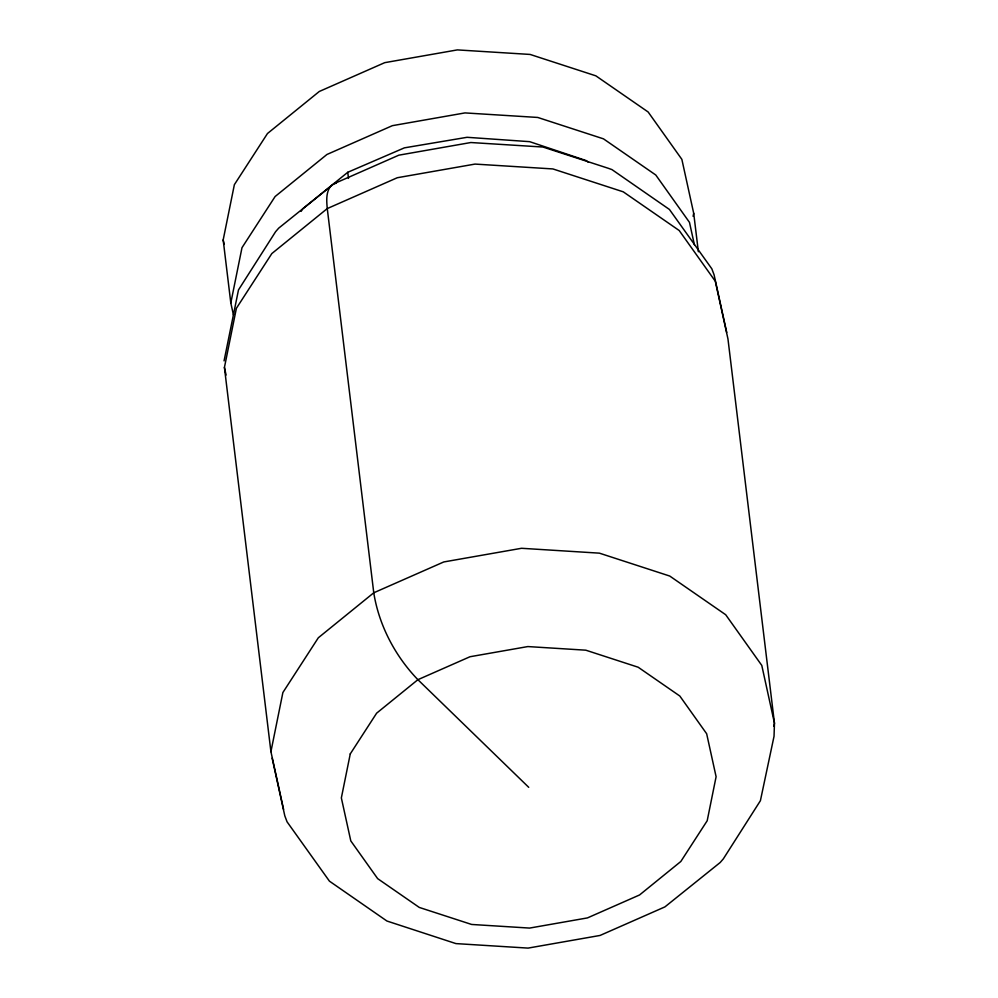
<?xml version="1.0" encoding="UTF-8"?>
<svg xmlns="http://www.w3.org/2000/svg" width="998" height="998" viewBox="0 0 998 998"><rect width="100%" height="100%" fill="white"/><g stroke="black" fill="none" stroke-linecap="round" stroke-linejoin="round"><path stroke-width="1.5" d="M224.063 360.877L238.485 289.919L275.56 231.748L278.692 228.143L333.968 183.732L398.826 155.177L470.831 142.527L542.937 147.03L608.094 168.225L611.949 169.598L669.446 209.468L711.824 268.799L714.081 274.799L726.731 332.446M233.445 314.944L230.812 302.955L223.178 239.932L234.368 184.667L267.476 133.52L319.285 91.479L384.717 62.662L457.371 49.9L530.125 54.441L595.856 75.836L648.139 111.988L681.859 159.356L693.71 213.323L698.363 251.746M230.812 302.955L241.99 247.691L275.111 196.531L326.92 154.49L392.351 125.673L464.993 112.911L537.747 117.452L603.478 138.847L655.773 174.999L689.481 222.379L694.421 244.859M283.594 809.415L270.92 751.669L224.425 367.451L236.389 308.307L271.83 253.567L327.269 208.57L397.291 177.731L475.036 164.084L552.904 168.936L623.251 191.828L679.201 230.513L715.292 281.224L727.966 338.971L774.46 723.176L774.036 736.287L760.401 800.708L723.325 858.879L720.194 862.497L664.918 906.895L600.06 935.45L528.054 948.1L455.949 943.597L386.937 921.029L329.44 881.159L287.062 821.828L284.804 815.828L272.142 758.181M270.92 751.669L282.883 692.525L318.325 637.772L373.763 592.787L443.786 561.949L521.53 548.289L599.399 553.154L669.745 576.046L725.696 614.731L761.786 665.429L774.46 723.176L773.849 726.207M693.099 216.304L693.71 213.323M301.109 211.376L302.793 208.769L347.753 172.292L404.39 147.854L467.064 137.3L529.639 141.666L585.988 160.503L588.471 162.25M331.274 185.466C325.735 191.728 326.558 200.847 327.269 208.57L373.763 592.787C378.953 625.297 395.121 656.048 417.9 679.688L528.728 787.322M333.968 183.732L336.126 183.295M223.178 239.932L224.176 244.435M224.425 367.451L226.097 375.048M347.753 172.292L348.489 178.405M350.261 753.914L341.353 797.926L350.797 840.902L377.643 878.627L419.285 907.432L471.642 924.46L529.589 928.078L587.448 917.91L639.556 894.969L680.823 861.486L707.195 820.743L716.102 776.731L706.659 733.755L679.813 696.018L638.171 667.225L585.814 650.185L527.867 646.567L470.008 656.734L417.9 679.688L376.633 713.171L350.261 753.914"/></g></svg>
